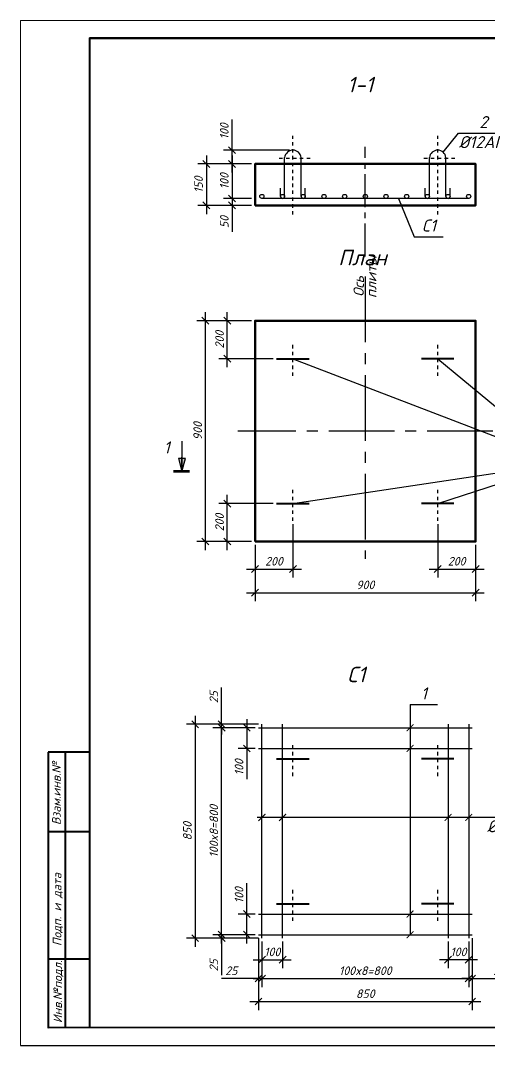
# Model space of a CAD drawing. Extents: x 108150 to 142535, y -18867 to -9422.
# Drawn here: x 137103 to 137239.1, y -16375.4 to -16078.3 of the extents above; entities that cross this region are included whole.
import ezdxf

# ---------------------------------------------------------------- set-up
doc = ezdxf.new("R2010")
doc.units = 0
doc.header["$MEASUREMENT"] = 0
doc.header["$PDMODE"] = 32
doc.header["$PDSIZE"] = 0.6
doc.linetypes.add('CENTER2', pattern=[28.575, 19.05, -3.175, 3.175, -3.175])
doc.linetypes.add('PUNKTIR_3', pattern=[3, 1, -1, 1])
for name, color, linetype, lineweight in [('Выносные', 8, 'Continuous', 15), ('надписи', 2, 'Continuous', 15), ('Основные', 4, 'Continuous', 40), ('Разм.', 8, 'Continuous', 15), ('Текст', 2, 'Continuous', 15)]:
    doc.layers.add(name, color=color, linetype=linetype, lineweight=lineweight)
doc.styles.add('ГОСТ', font='isocpeur.ttf', dxfattribs={"oblique": 15, "height": 2.5})
doc.styles.add('ГОСТ3', font='isocpeur.ttf', dxfattribs={"oblique": 15, "height": 3})
doc.styles.add('ГОСТ3.5', font='isocpeur.ttf', dxfattribs={"oblique": 15, "height": 3.5})
doc.dimstyles.new('25', dxfattribs={"dimtxt": 2.7, "dimasz": 2, "dimexe": 2.5, "dimexo": 1, "dimgap": 1, "dimtad": 1, "dimdec": 0, "dimlfac": 25, "dimtxsty": 'ГОСТ', "dimblk": 'OBLIQUE', "dimcen": 25, "dimdle": 2.5, "dimclrd": 256, "dimclre": 256, "dimclrt": 2, "dimadec": 0, "dimazin": 0, "dimtfac": 1, "dimtdec": 0, "dimtmove": 0, "dimatfit": 3, "dimldrblk": 'DOTSMALL', "dimlwd": -1, "dimlwe": -1, "dimarcsym": 0})

# ---------------------------------------------------------------- blocks, each defined once
blk = doc.blocks.new('_Oblique')
at = {"color": 0, "linetype": 'ByBlock', "lineweight": -2}
blk.add_line((-0.5, -0.5), (0.5, 0.5), dxfattribs=at)
blk = doc.blocks.new('*D3272')
at = {"linetype": 'Continuous', "transparency": 16777216}
for p, q in [((137162.99, -16231.81), (137162.99, -16215.81)), ((137176.3, -16218.31), (137160.49, -16218.31)), ((137170.02, -16229.31), (137160.49, -16229.31))]:
    blk.add_line(p, q, dxfattribs=at)
at = {"layer": 'Defpoints', "color": 0, "linetype": 'Continuous', "lineweight": 0, "transparency": 16777216}
for p in [(137162.99, -16218.31), (137177.3, -16218.31), (137171.02, -16229.31)]:
    blk.add_point(p, dxfattribs=at)
at = {"linetype": 'Continuous', "transparency": 16777216, "xscale": 2, "yscale": 2, "zscale": 2}
for p, rotation in [((137162.99, -16218.31), 90), ((137162.99, -16229.31), 270)]:
    blk.add_blockref('_Oblique', p, dxfattribs=dict(at, rotation=rotation))
at = {"color": 2, "linetype": 'Continuous', "lineweight": -2, "transparency": 16777216, "insert": (137160.74, -16223.81), "char_height": 2.5, "attachment_point": 5, "rotation": 90, "style": 'ГОСТ'}
blk.add_mtext('200', dxfattribs=at)
blk = doc.blocks.new('_DotSmall')
at = {"color": 0, "linetype": 'ByBlock', "lineweight": 15, "const_width": 0.5}
blk.add_lwpolyline([(-0.0625, 0, 1), (0.0625, 0, 1)], format="xyb", close=True, dxfattribs=at)
blk = doc.blocks.new('*D3273')
at = {"linetype": 'Continuous', "transparency": 16777216}
for p, q in [((137182.02, -16224.31), (137182.02, -16239.79)), ((137171.02, -16230.31), (137171.02, -16239.79)), ((137168.52, -16237.29), (137184.52, -16237.29))]:
    blk.add_line(p, q, dxfattribs=at)
at = {"layer": 'Defpoints', "color": 0, "linetype": 'Continuous', "lineweight": 0, "transparency": 16777216}
for p in [(137182.02, -16223.31), (137171.02, -16229.31), (137182.02, -16237.29)]:
    blk.add_point(p, dxfattribs=at)
at = {"linetype": 'Continuous', "transparency": 16777216, "xscale": 2, "yscale": 2, "zscale": 2, "rotation": 180}
blk.add_blockref('_Oblique', (137171.02, -16237.29), dxfattribs=at)
at = {"linetype": 'Continuous', "transparency": 16777216, "xscale": 2, "yscale": 2, "zscale": 2}
blk.add_blockref('_Oblique', (137182.02, -16237.29), dxfattribs=at)
at = {"color": 2, "linetype": 'Continuous', "lineweight": -2, "transparency": 16777216, "insert": (137176.52, -16235.04), "char_height": 2.5, "attachment_point": 5, "style": 'ГОСТ'}
blk.add_mtext('200', dxfattribs=at)
blk = doc.blocks.new('*D3274')
at = {"linetype": 'Continuous', "transparency": 16777216}
for p, q in [((137162.99, -16178.81), (137162.99, -16162.81)), ((137170.02, -16165.31), (137160.49, -16165.31)), ((137176.3, -16176.31), (137160.49, -16176.31))]:
    blk.add_line(p, q, dxfattribs=at)
at = {"layer": 'Defpoints', "color": 0, "linetype": 'Continuous', "lineweight": 0, "transparency": 16777216}
for p in [(137162.99, -16165.31), (137171.02, -16165.31), (137177.3, -16176.31)]:
    blk.add_point(p, dxfattribs=at)
at = {"linetype": 'Continuous', "transparency": 16777216, "xscale": 2, "yscale": 2, "zscale": 2}
for p, rotation in [((137162.99, -16165.31), 90), ((137162.99, -16176.31), 270)]:
    blk.add_blockref('_Oblique', p, dxfattribs=dict(at, rotation=rotation))
at = {"color": 2, "linetype": 'Continuous', "lineweight": -2, "transparency": 16777216, "insert": (137160.74, -16170.81), "char_height": 2.5, "attachment_point": 5, "rotation": 90, "style": 'ГОСТ'}
blk.add_mtext('200', dxfattribs=at)
blk = doc.blocks.new('*D3275')
at = {"linetype": 'Continuous', "transparency": 16777216}
for p, q in [((137224.02, -16224.31), (137224.02, -16239.79)), ((137235.02, -16230.31), (137235.02, -16239.79)), ((137221.52, -16237.29), (137237.52, -16237.29))]:
    blk.add_line(p, q, dxfattribs=at)
at = {"layer": 'Defpoints', "color": 0, "linetype": 'Continuous', "lineweight": 0, "transparency": 16777216}
for p in [(137224.02, -16223.31), (137235.02, -16229.31), (137235.02, -16237.29)]:
    blk.add_point(p, dxfattribs=at)
at = {"linetype": 'Continuous', "transparency": 16777216, "xscale": 2, "yscale": 2, "zscale": 2, "rotation": 180}
blk.add_blockref('_Oblique', (137224.02, -16237.29), dxfattribs=at)
at = {"linetype": 'Continuous', "transparency": 16777216, "xscale": 2, "yscale": 2, "zscale": 2}
blk.add_blockref('_Oblique', (137235.02, -16237.29), dxfattribs=at)
at = {"color": 2, "linetype": 'Continuous', "lineweight": -2, "transparency": 16777216, "insert": (137229.52, -16235.04), "char_height": 2.5, "attachment_point": 5, "style": 'ГОСТ'}
blk.add_mtext('200', dxfattribs=at)
blk = doc.blocks.new('*D3276')
at = {"linetype": 'Continuous', "transparency": 16777216}
for p, q in [((137164.36, -16115.87), (137164.36, -16106.95)), ((137181.02, -16115.87), (137161.86, -16115.87)), ((137164.36, -16122.37), (137164.36, -16115.87)), ((137170.02, -16119.87), (137161.86, -16119.87))]:
    blk.add_line(p, q, dxfattribs=at)
at = {"layer": 'Defpoints', "color": 0, "linetype": 'Continuous', "lineweight": 0, "transparency": 16777216}
for p in [(137164.36, -16115.87), (137182.02, -16115.87), (137171.02, -16119.87)]:
    blk.add_point(p, dxfattribs=at)
at = {"linetype": 'Continuous', "transparency": 16777216, "xscale": 2, "yscale": 2, "zscale": 2}
for p, rotation in [((137164.36, -16115.87), 90), ((137164.36, -16119.87), 270)]:
    blk.add_blockref('_Oblique', p, dxfattribs=dict(at, rotation=rotation))
at = {"color": 2, "linetype": 'Continuous', "lineweight": -2, "transparency": 16777216, "insert": (137162.11, -16110.41), "char_height": 2.5, "attachment_point": 5, "rotation": 90, "style": 'ГОСТ'}
blk.add_mtext('100', dxfattribs=at)
blk = doc.blocks.new('*D3277')
at = {"linetype": 'Continuous', "transparency": 16777216}
for p, q in [((137164.36, -16117.37), (137164.36, -16132.37)), ((137170.02, -16119.87), (137161.86, -16119.87)), ((137170.02, -16129.87), (137161.86, -16129.87))]:
    blk.add_line(p, q, dxfattribs=at)
at = {"layer": 'Defpoints', "color": 0, "linetype": 'Continuous', "lineweight": 0, "transparency": 16777216}
for p in [(137171.02, -16119.87), (137164.36, -16129.87), (137171.02, -16129.87)]:
    blk.add_point(p, dxfattribs=at)
at = {"linetype": 'Continuous', "transparency": 16777216, "xscale": 2, "yscale": 2, "zscale": 2}
for p, rotation in [((137164.36, -16119.87), 90), ((137164.36, -16129.87), 270)]:
    blk.add_blockref('_Oblique', p, dxfattribs=dict(at, rotation=rotation))
at = {"color": 2, "linetype": 'Continuous', "lineweight": -2, "transparency": 16777216, "insert": (137162.11, -16124.87), "char_height": 2.5, "attachment_point": 5, "rotation": 90, "style": 'ГОСТ'}
blk.add_mtext('100', dxfattribs=at)
blk = doc.blocks.new('*D3278')
at = {"linetype": 'Continuous', "transparency": 16777216}
for p, q in [((137164.36, -16127.37), (137164.36, -16131.87)), ((137170.02, -16129.87), (137161.86, -16129.87)), ((137170.02, -16131.87), (137161.86, -16131.87)), ((137164.36, -16131.87), (137164.36, -16139.54))]:
    blk.add_line(p, q, dxfattribs=at)
at = {"layer": 'Defpoints', "color": 0, "linetype": 'Continuous', "lineweight": 0, "transparency": 16777216}
for p in [(137171.02, -16129.87), (137164.36, -16131.87), (137171.02, -16131.87)]:
    blk.add_point(p, dxfattribs=at)
at = {"linetype": 'Continuous', "transparency": 16777216, "xscale": 2, "yscale": 2, "zscale": 2}
for p, rotation in [((137164.36, -16129.87), 90), ((137164.36, -16131.87), 270)]:
    blk.add_blockref('_Oblique', p, dxfattribs=dict(at, rotation=rotation))
at = {"color": 2, "linetype": 'Continuous', "lineweight": -2, "transparency": 16777216, "insert": (137162.11, -16136.7), "char_height": 2.5, "attachment_point": 5, "rotation": 90, "style": 'ГОСТ'}
blk.add_mtext('50', dxfattribs=at)
blk = doc.blocks.new('*D3279')
at = {"linetype": 'Continuous', "transparency": 16777216}
for p, q in [((137156.9, -16117.37), (137156.9, -16134.37)), ((137163.36, -16119.87), (137154.4, -16119.87)), ((137163.36, -16131.87), (137154.4, -16131.87))]:
    blk.add_line(p, q, dxfattribs=at)
at = {"layer": 'Defpoints', "color": 0, "linetype": 'Continuous', "lineweight": 0, "transparency": 16777216}
for p in [(137164.36, -16119.87), (137156.9, -16131.87), (137164.36, -16131.87)]:
    blk.add_point(p, dxfattribs=at)
at = {"linetype": 'Continuous', "transparency": 16777216, "xscale": 2, "yscale": 2, "zscale": 2}
for p, rotation in [((137156.9, -16119.87), 90), ((137156.9, -16131.87), 270)]:
    blk.add_blockref('_Oblique', p, dxfattribs=dict(at, rotation=rotation))
at = {"color": 2, "linetype": 'Continuous', "lineweight": -2, "transparency": 16777216, "insert": (137154.65, -16125.87), "char_height": 2.5, "attachment_point": 5, "rotation": 90, "style": 'ГОСТ'}
blk.add_mtext('150', dxfattribs=at)
blk = doc.blocks.new('*D3280')
at = {"linetype": 'Continuous', "transparency": 16777216}
for p, q in [((137173.02, -16345.3), (137173.02, -16353.03)), ((137179.02, -16345.3), (137179.02, -16353.03)), ((137170.52, -16350.53), (137181.52, -16350.53))]:
    blk.add_line(p, q, dxfattribs=at)
at = {"layer": 'Defpoints', "color": 0, "linetype": 'Continuous', "lineweight": 0, "transparency": 16777216}
for p in [(137173.02, -16344.3), (137179.02, -16344.3), (137179.02, -16350.53)]:
    blk.add_point(p, dxfattribs=at)
at = {"linetype": 'Continuous', "transparency": 16777216, "xscale": 2, "yscale": 2, "zscale": 2, "rotation": 180}
blk.add_blockref('_Oblique', (137173.02, -16350.53), dxfattribs=at)
at = {"linetype": 'Continuous', "transparency": 16777216, "xscale": 2, "yscale": 2, "zscale": 2}
blk.add_blockref('_Oblique', (137179.02, -16350.53), dxfattribs=at)
at = {"color": 2, "linetype": 'Continuous', "lineweight": -2, "transparency": 16777216, "insert": (137176.02, -16348.28), "char_height": 2.5, "attachment_point": 5, "style": 'ГОСТ'}
blk.add_mtext('100', dxfattribs=at)
blk = doc.blocks.new('*D3281')
at = {"linetype": 'Continuous', "transparency": 16777216}
for p, q in [((137172.02, -16344.3), (137172.02, -16358.48)), ((137173.02, -16351.53), (137173.02, -16358.48)), ((137172.02, -16355.98), (137161.32, -16355.98)), ((137173.02, -16355.98), (137172.02, -16355.98)), ((137173.02, -16355.98), (137175.02, -16355.98))]:
    blk.add_line(p, q, dxfattribs=at)
at = {"layer": 'Defpoints', "color": 0, "linetype": 'Continuous', "lineweight": 0, "transparency": 16777216}
for p in [(137172.02, -16343.3), (137173.02, -16350.53), (137173.02, -16355.98)]:
    blk.add_point(p, dxfattribs=at)
at = {"linetype": 'Continuous', "transparency": 16777216, "xscale": 2, "yscale": 2, "zscale": 2}
blk.add_blockref('_Oblique', (137172.02, -16355.98), dxfattribs=at)
at = {"linetype": 'Continuous', "transparency": 16777216, "xscale": 2, "yscale": 2, "zscale": 2, "rotation": 180}
blk.add_blockref('_Oblique', (137173.02, -16355.98), dxfattribs=at)
at = {"color": 2, "linetype": 'Continuous', "lineweight": -2, "transparency": 16777216, "insert": (137164.15, -16353.73), "char_height": 2.5, "attachment_point": 5, "style": 'ГОСТ'}
blk.add_mtext('25', dxfattribs=at)
blk = doc.blocks.new('*D3282')
at = {"linetype": 'Continuous', "transparency": 16777216}
for p, q in [((137173.02, -16345.3), (137173.02, -16358.48)), ((137233.02, -16345.3), (137233.02, -16358.48)), ((137170.52, -16355.98), (137235.52, -16355.98))]:
    blk.add_line(p, q, dxfattribs=at)
at = {"layer": 'Defpoints', "color": 0, "linetype": 'Continuous', "lineweight": 0, "transparency": 16777216}
for p in [(137173.02, -16344.3), (137233.02, -16344.3), (137233.02, -16355.98)]:
    blk.add_point(p, dxfattribs=at)
at = {"linetype": 'Continuous', "transparency": 16777216, "xscale": 2, "yscale": 2, "zscale": 2, "rotation": 180}
blk.add_blockref('_Oblique', (137173.02, -16355.98), dxfattribs=at)
at = {"linetype": 'Continuous', "transparency": 16777216, "xscale": 2, "yscale": 2, "zscale": 2}
blk.add_blockref('_Oblique', (137233.02, -16355.98), dxfattribs=at)
at = {"color": 2, "linetype": 'Continuous', "lineweight": -2, "transparency": 16777216, "insert": (137203.02, -16353.73), "char_height": 2.5, "attachment_point": 5, "style": 'ГОСТ'}
blk.add_mtext('100x8=800', dxfattribs=at)
blk = doc.blocks.new('*D3260')
at = {"linetype": 'Continuous', "transparency": 16777216}
for p, q in [((137234.02, -16344.3), (137234.02, -16358.48)), ((137233.02, -16351.53), (137233.02, -16358.48)), ((137233.02, -16355.98), (137231.02, -16355.98)), ((137233.02, -16355.98), (137234.02, -16355.98)), ((137234.02, -16355.98), (137244.72, -16355.98))]:
    blk.add_line(p, q, dxfattribs=at)
at = {"layer": 'Defpoints', "color": 0, "linetype": 'Continuous', "lineweight": 0, "transparency": 16777216}
for p in [(137234.02, -16343.3), (137233.02, -16350.53), (137233.02, -16355.98)]:
    blk.add_point(p, dxfattribs=at)
at = {"linetype": 'Continuous', "transparency": 16777216, "xscale": 2, "yscale": 2, "zscale": 2}
blk.add_blockref('_Oblique', (137233.02, -16355.98), dxfattribs=at)
at = {"linetype": 'Continuous', "transparency": 16777216, "xscale": 2, "yscale": 2, "zscale": 2, "rotation": 180}
blk.add_blockref('_Oblique', (137234.02, -16355.98), dxfattribs=at)
at = {"color": 2, "linetype": 'Continuous', "lineweight": -2, "transparency": 16777216, "insert": (137241.88, -16353.73), "char_height": 2.5, "attachment_point": 5, "style": 'ГОСТ'}
blk.add_mtext('25', dxfattribs=at)
blk = doc.blocks.new('*D3261')
at = {"linetype": 'Continuous', "transparency": 16777216}
for p, q in [((137172.02, -16356.98), (137172.02, -16365.16)), ((137234.02, -16356.98), (137234.02, -16365.16)), ((137169.52, -16362.66), (137236.52, -16362.66))]:
    blk.add_line(p, q, dxfattribs=at)
at = {"layer": 'Defpoints', "color": 0, "linetype": 'Continuous', "lineweight": 0, "transparency": 16777216}
for p in [(137172.02, -16355.98), (137234.02, -16355.98), (137234.02, -16362.66)]:
    blk.add_point(p, dxfattribs=at)
at = {"linetype": 'Continuous', "transparency": 16777216, "xscale": 2, "yscale": 2, "zscale": 2, "rotation": 180}
blk.add_blockref('_Oblique', (137172.02, -16362.66), dxfattribs=at)
at = {"linetype": 'Continuous', "transparency": 16777216, "xscale": 2, "yscale": 2, "zscale": 2}
blk.add_blockref('_Oblique', (137234.02, -16362.66), dxfattribs=at)
at = {"color": 2, "linetype": 'Continuous', "lineweight": -2, "transparency": 16777216, "insert": (137203.02, -16360.41), "char_height": 2.5, "attachment_point": 5, "style": 'ГОСТ'}
blk.add_mtext('850', dxfattribs=at)
blk = doc.blocks.new('*D3262')
at = {"linetype": 'Continuous', "transparency": 16777216}
for p, q in [((137168.64, -16337.3), (137168.64, -16328.38)), ((137171.02, -16337.3), (137166.14, -16337.3)), ((137168.64, -16345.8), (137168.64, -16337.3)), ((137171.02, -16343.3), (137166.14, -16343.3))]:
    blk.add_line(p, q, dxfattribs=at)
at = {"layer": 'Defpoints', "color": 0, "linetype": 'Continuous', "lineweight": 0, "transparency": 16777216}
for p in [(137168.64, -16337.3), (137172.02, -16337.3), (137172.02, -16343.3)]:
    blk.add_point(p, dxfattribs=at)
at = {"linetype": 'Continuous', "transparency": 16777216, "xscale": 2, "yscale": 2, "zscale": 2}
for p, rotation in [((137168.64, -16337.3), 90), ((137168.64, -16343.3), 270)]:
    blk.add_blockref('_Oblique', p, dxfattribs=dict(at, rotation=rotation))
at = {"color": 2, "linetype": 'Continuous', "lineweight": -2, "transparency": 16777216, "insert": (137166.39, -16331.84), "char_height": 2.5, "attachment_point": 5, "rotation": 90, "style": 'ГОСТ'}
blk.add_mtext('100', dxfattribs=at)
blk = doc.blocks.new('*D3263')
at = {"linetype": 'Continuous', "transparency": 16777216}
for p, q in [((137161.32, -16343.3), (137161.32, -16341.3)), ((137171.02, -16343.3), (137158.82, -16343.3)), ((137172.02, -16344.3), (137158.82, -16344.3)), ((137161.32, -16343.3), (137161.32, -16344.3)), ((137161.32, -16344.3), (137161.32, -16355))]:
    blk.add_line(p, q, dxfattribs=at)
at = {"layer": 'Defpoints', "color": 0, "linetype": 'Continuous', "lineweight": 0, "transparency": 16777216}
for p in [(137161.32, -16343.3), (137172.02, -16343.3), (137173.02, -16344.3)]:
    blk.add_point(p, dxfattribs=at)
at = {"linetype": 'Continuous', "transparency": 16777216, "xscale": 2, "yscale": 2, "zscale": 2}
for p, rotation in [((137161.32, -16343.3), 270), ((137161.32, -16344.3), 90)]:
    blk.add_blockref('_Oblique', p, dxfattribs=dict(at, rotation=rotation))
at = {"color": 2, "linetype": 'Continuous', "lineweight": -2, "transparency": 16777216, "insert": (137159.07, -16352.17), "char_height": 2.5, "attachment_point": 5, "rotation": 90, "style": 'ГОСТ'}
blk.add_mtext('25', dxfattribs=at)
blk = doc.blocks.new('*D3264')
at = {"linetype": 'Continuous', "transparency": 16777216}
for p, q in [((137161.32, -16282.3), (137161.32, -16271.6)), ((137172.02, -16282.3), (137158.82, -16282.3)), ((137161.32, -16283.3), (137161.32, -16282.3)), ((137171.02, -16283.3), (137158.82, -16283.3)), ((137161.32, -16283.3), (137161.32, -16285.3))]:
    blk.add_line(p, q, dxfattribs=at)
at = {"layer": 'Defpoints', "color": 0, "linetype": 'Continuous', "lineweight": 0, "transparency": 16777216}
for p in [(137173.02, -16282.3), (137161.32, -16283.3), (137172.02, -16283.3)]:
    blk.add_point(p, dxfattribs=at)
at = {"linetype": 'Continuous', "transparency": 16777216, "xscale": 2, "yscale": 2, "zscale": 2}
for p, rotation in [((137161.32, -16282.3), 270), ((137161.32, -16283.3), 90)]:
    blk.add_blockref('_Oblique', p, dxfattribs=dict(at, rotation=rotation))
at = {"color": 2, "linetype": 'Continuous', "lineweight": -2, "transparency": 16777216, "insert": (137159.07, -16274.44), "char_height": 2.5, "attachment_point": 5, "rotation": 90, "style": 'ГОСТ'}
blk.add_mtext('25', dxfattribs=at)
blk = doc.blocks.new('*D3265')
at = {"linetype": 'Continuous', "transparency": 16777216}
for p, q in [((137161.32, -16345.8), (137161.32, -16280.8)), ((137171.02, -16283.3), (137158.82, -16283.3)), ((137171.02, -16343.3), (137158.82, -16343.3))]:
    blk.add_line(p, q, dxfattribs=at)
at = {"layer": 'Defpoints', "color": 0, "linetype": 'Continuous', "lineweight": 0, "transparency": 16777216}
for p in [(137161.32, -16283.3), (137172.02, -16283.3), (137172.02, -16343.3)]:
    blk.add_point(p, dxfattribs=at)
at = {"linetype": 'Continuous', "transparency": 16777216, "xscale": 2, "yscale": 2, "zscale": 2}
for p, rotation in [((137161.32, -16283.3), 90), ((137161.32, -16343.3), 270)]:
    blk.add_blockref('_Oblique', p, dxfattribs=dict(at, rotation=rotation))
at = {"color": 2, "linetype": 'Continuous', "lineweight": -2, "transparency": 16777216, "insert": (137159.07, -16313.3), "char_height": 2.5, "attachment_point": 5, "rotation": 90, "style": 'ГОСТ'}
blk.add_mtext('100x8=800', dxfattribs=at)
blk = doc.blocks.new('*D3266')
at = {"linetype": 'Continuous', "transparency": 16777216}
for p, q in [((137153.65, -16279.8), (137153.65, -16346.8)), ((137160.32, -16282.3), (137151.15, -16282.3)), ((137160.32, -16344.3), (137151.15, -16344.3))]:
    blk.add_line(p, q, dxfattribs=at)
at = {"layer": 'Defpoints', "color": 0, "linetype": 'Continuous', "lineweight": 0, "transparency": 16777216}
for p in [(137161.32, -16282.3), (137153.65, -16344.3), (137161.32, -16344.3)]:
    blk.add_point(p, dxfattribs=at)
at = {"linetype": 'Continuous', "transparency": 16777216, "xscale": 2, "yscale": 2, "zscale": 2}
for p, rotation in [((137153.65, -16282.3), 90), ((137153.65, -16344.3), 270)]:
    blk.add_blockref('_Oblique', p, dxfattribs=dict(at, rotation=rotation))
at = {"color": 2, "linetype": 'Continuous', "lineweight": -2, "transparency": 16777216, "insert": (137151.4, -16313.3), "char_height": 2.5, "attachment_point": 5, "rotation": 90, "style": 'ГОСТ'}
blk.add_mtext('850', dxfattribs=at)
blk = doc.blocks.new('_ArchTick')
at = {"color": 0, "linetype": 'ByBlock', "const_width": 0.15}
blk.add_lwpolyline([(-0.5, -0.5), (0.5, 0.5)], dxfattribs=at)
blk = doc.blocks.new('*D3268')
at = {"linetype": 'Continuous', "transparency": 16777216}
for p, q in [((137168.64, -16280.8), (137168.64, -16289.3)), ((137171.02, -16283.3), (137166.14, -16283.3)), ((137171.02, -16289.3), (137166.14, -16289.3)), ((137168.64, -16289.3), (137168.64, -16298.22))]:
    blk.add_line(p, q, dxfattribs=at)
at = {"layer": 'Defpoints', "color": 0, "linetype": 'Continuous', "lineweight": 0, "transparency": 16777216}
for p in [(137172.02, -16283.3), (137168.64, -16289.3), (137172.02, -16289.3)]:
    blk.add_point(p, dxfattribs=at)
at = {"linetype": 'Continuous', "transparency": 16777216, "xscale": 2, "yscale": 2, "zscale": 2}
for p, rotation in [((137168.64, -16283.3), 90), ((137168.64, -16289.3), 270)]:
    blk.add_blockref('_Oblique', p, dxfattribs=dict(at, rotation=rotation))
at = {"color": 2, "linetype": 'Continuous', "lineweight": -2, "transparency": 16777216, "insert": (137166.39, -16294.76), "char_height": 2.5, "attachment_point": 5, "rotation": 90, "style": 'ГОСТ'}
blk.add_mtext('100', dxfattribs=at)
blk = doc.blocks.new('*D3269')
at = {"linetype": 'Continuous', "transparency": 16777216}
for p, q in [((137227.02, -16345.3), (137227.02, -16353.03)), ((137233.02, -16345.3), (137233.02, -16353.03)), ((137235.52, -16350.53), (137224.52, -16350.53))]:
    blk.add_line(p, q, dxfattribs=at)
at = {"layer": 'Defpoints', "color": 0, "linetype": 'Continuous', "lineweight": 0, "transparency": 16777216}
for p in [(137227.02, -16344.3), (137233.02, -16344.3), (137227.02, -16350.53)]:
    blk.add_point(p, dxfattribs=at)
at = {"linetype": 'Continuous', "transparency": 16777216, "xscale": 2, "yscale": 2, "zscale": 2, "rotation": 180}
blk.add_blockref('_Oblique', (137227.02, -16350.53), dxfattribs=at)
at = {"linetype": 'Continuous', "transparency": 16777216, "xscale": 2, "yscale": 2, "zscale": 2}
blk.add_blockref('_Oblique', (137233.02, -16350.53), dxfattribs=at)
at = {"color": 2, "linetype": 'Continuous', "lineweight": -2, "transparency": 16777216, "insert": (137230.02, -16348.28), "char_height": 2.5, "attachment_point": 5, "style": 'ГОСТ'}
blk.add_mtext('100', dxfattribs=at)
blk = doc.blocks.new('*D3270')
at = {"linetype": 'Continuous', "transparency": 16777216}
for p, q in [((137171.02, -16238.29), (137171.02, -16246.64)), ((137235.02, -16238.29), (137235.02, -16246.64)), ((137168.52, -16244.14), (137237.52, -16244.14))]:
    blk.add_line(p, q, dxfattribs=at)
at = {"layer": 'Defpoints', "color": 0, "linetype": 'Continuous', "lineweight": 0, "transparency": 16777216}
for p in [(137171.02, -16237.29), (137235.02, -16237.29), (137235.02, -16244.14)]:
    blk.add_point(p, dxfattribs=at)
at = {"linetype": 'Continuous', "transparency": 16777216, "xscale": 2, "yscale": 2, "zscale": 2, "rotation": 180}
blk.add_blockref('_Oblique', (137171.02, -16244.14), dxfattribs=at)
at = {"linetype": 'Continuous', "transparency": 16777216, "xscale": 2, "yscale": 2, "zscale": 2}
blk.add_blockref('_Oblique', (137235.02, -16244.14), dxfattribs=at)
at = {"color": 2, "linetype": 'Continuous', "lineweight": -2, "transparency": 16777216, "insert": (137203.02, -16241.89), "char_height": 2.5, "attachment_point": 5, "style": 'ГОСТ'}
blk.add_mtext('900', dxfattribs=at)
blk = doc.blocks.new('*D3271')
at = {"linetype": 'Continuous', "transparency": 16777216}
for p, q in [((137156.64, -16231.81), (137156.64, -16162.81)), ((137161.99, -16165.31), (137154.14, -16165.31)), ((137161.99, -16229.31), (137154.14, -16229.31))]:
    blk.add_line(p, q, dxfattribs=at)
at = {"layer": 'Defpoints', "color": 0, "linetype": 'Continuous', "lineweight": 0, "transparency": 16777216}
for p in [(137156.64, -16165.31), (137162.99, -16165.31), (137162.99, -16229.31)]:
    blk.add_point(p, dxfattribs=at)
at = {"linetype": 'Continuous', "transparency": 16777216, "xscale": 2, "yscale": 2, "zscale": 2}
for p, rotation in [((137156.64, -16165.31), 90), ((137156.64, -16229.31), 270)]:
    blk.add_blockref('_Oblique', p, dxfattribs=dict(at, rotation=rotation))
at = {"color": 2, "linetype": 'Continuous', "lineweight": -2, "transparency": 16777216, "insert": (137154.39, -16197.31), "char_height": 2.5, "attachment_point": 5, "rotation": 90, "style": 'ГОСТ'}
blk.add_mtext('900', dxfattribs=at)

msp = doc.modelspace()

# ---------------------------------------------------------------- hatches: boundary and pattern name
at = {"layer": 'Разм.', "lineweight": 25, "ltscale": 0.5}
h = msp.add_hatch(color=252, dxfattribs=at)
h.paths.add_polyline_path([(137149.7689, -16209.0531), (137150.8768, -16205.2746), (137149.7728, -16205.2735)])
h.paths.add_polyline_path([(137149.7689, -16209.0531), (137149.7728, -16205.2735), (137148.8228, -16205.2725)])

# ---------------------------------------------------------------- linework, layer by layer
at = {"color": 4, "linetype": 'PUNKTIR_3', "lineweight": 25}
for p, q in [((137182.019, -16134.5449), (137182.019, -16111.7105)), ((137224.019, -16134.5449), (137224.019, -16111.7105)), ((137187.019, -16118.2837), (137177.019, -16118.2837)), ((137229.019, -16118.2837), (137219.019, -16118.2837)), ((137182.019, -16181.3122), (137182.019, -16171.3122)), ((137224.019, -16181.3122), (137224.019, -16171.3122)), ((137182.019, -16223.3122), (137182.019, -16213.3122)), ((137224.019, -16223.3122), (137224.019, -16213.3122)), ((137182.019, -16297.3017), (137182.019, -16287.3017)), ((137224.019, -16297.3017), (137224.019, -16287.3017)), ((137182.019, -16339.3017), (137182.019, -16329.3017)), ((137224.019, -16339.3017), (137224.019, -16329.3017))]:
    msp.add_line(p, q, dxfattribs=at)
at = {"color": 3, "linetype": 'Continuous'}
for p, q in [((137225.6338, -16116.4873), (137230.0656, -16110.9667)), ((137230.0656, -16110.9667), (137243.2997, -16110.9667)), ((137212.6574, -16129.8683), (137217.1493, -16140.9696)), ((137217.1493, -16140.9696), (137225.5632, -16140.9696)), ((137182.019, -16176.3122), (137260.4775, -16206.4585)), ((137224.019, -16176.3122), (137260.4775, -16206.4585)), ((137182.019, -16218.3122), (137260.4775, -16206.4585)), ((137224.019, -16218.3122), (137260.4775, -16206.4585)), ((137215.9908, -16276.6013), (137215.9908, -16343.3017)), ((137215.9908, -16276.6013), (137223.9908, -16276.6013)), ((137173.019, -16344.3017), (137173.019, -16282.3017)), ((137179.019, -16344.3017), (137179.019, -16282.3017)), ((137227.019, -16282.3017), (137227.019, -16344.3017)), ((137233.019, -16282.3017), (137233.019, -16344.3017)), ((137172.019, -16283.3017), (137234.019, -16283.3017)), ((137172.019, -16289.3017), (137234.019, -16289.3017)), ((137252.7877, -16309.3017), (137171.6387, -16309.3017)), ((137172.019, -16337.3017), (137234.019, -16337.3017)), ((137172.019, -16343.3017), (137234.019, -16343.3017))]:
    msp.add_line(p, q, dxfattribs=at)
at = {"color": 4, "linetype": 'CENTER2', "lineweight": 25, "ltscale": 0.5}
msp.add_line((137203.019, -16146.6673), (137203.019, -16114.8683), dxfattribs=at)
at = {"color": 3, "linetype": 'Continuous', "lineweight": 30}
for p, q in [((137179.619, -16129.2683), (137179.619, -16118.0107)), ((137184.4191, -16129.2683), (137184.4191, -16118.0107)), ((137221.619, -16129.2683), (137221.619, -16118.0107)), ((137226.4191, -16129.2683), (137226.4191, -16118.0107)), ((137178.419, -16129.2683), (137178.419, -16126.8683)), ((137185.6191, -16129.2683), (137185.6191, -16126.8683)), ((137220.419, -16129.2683), (137220.419, -16126.8683)), ((137227.6191, -16129.2683), (137227.6191, -16126.8683))]:
    msp.add_line(p, q, dxfattribs=at)
at = {"color": 3, "linetype": 'Continuous', "lineweight": -2}
msp.add_line((137233.019, -16129.8683), (137173.019, -16129.8683), dxfattribs=at)
at = {"color": 4, "linetype": 'CENTER2', "lineweight": 25}
for p, q in [((137203.019, -16152.507), (137203.019, -16234.3122)), ((137240.019, -16197.3122), (137166.019, -16197.3122))]:
    msp.add_line(p, q, dxfattribs=at)
at = {"color": 3, "linetype": 'Continuous', "lineweight": 40}
for p, q in [((137177.299, -16176.3122), (137186.739, -16176.3122)), ((137228.739, -16176.3122), (137219.299, -16176.3122)), ((137177.299, -16218.3122), (137186.739, -16218.3122)), ((137228.739, -16218.3122), (137219.299, -16218.3122)), ((137177.299, -16292.3017), (137186.739, -16292.3017)), ((137228.739, -16292.3017), (137219.299, -16292.3017)), ((137177.299, -16334.3017), (137186.739, -16334.3017)), ((137228.739, -16334.3017), (137219.299, -16334.3017))]:
    msp.add_line(p, q, dxfattribs=at)
at = {"color": 4, "lineweight": 50}
for points in [[(137171.019, -16131.8683), (137235.019, -16131.8683), (137235.019, -16119.8683), (137171.019, -16119.8683)], [(137171.019, -16229.3122), (137235.019, -16229.3122), (137235.019, -16165.3122), (137171.019, -16165.3122)]]:
    msp.add_lwpolyline(points, close=True, dxfattribs=at)
at = {"color": 3, "linetype": 'Continuous', "lineweight": -2}
for centre in [(137173.019, -16129.2683), (137179.019, -16129.2683), (137185.0191, -16129.2683), (137191.0191, -16129.2683), (137197.0191, -16129.2683), (137203.0191, -16129.2683), (137209.0191, -16129.2683), (137215.0192, -16129.2683), (137221.0192, -16129.2683), (137227.0192, -16129.2683), (137233.0192, -16129.2683)]:
    msp.add_circle(centre, 0.6, dxfattribs=at)
at = {"color": 3, "linetype": 'Continuous', "lineweight": 30}
for centre, radius, start, end in [((137182.019, -16118.2837), 2.4155, 6.490075, 173.509925), ((137224.019, -16118.2837), 2.4155, 6.490075, 173.509925), ((137179.019, -16129.2683), 0.6, 180, 0), ((137185.0191, -16129.2683), 0.6, 180, 0), ((137221.019, -16129.2683), 0.6, 180, 0), ((137227.0191, -16129.2683), 0.6, 180, 0)]:
    msp.add_arc(centre, radius, start, end, dxfattribs=at)
at = {"layer": 'Выносные'}
for p, q in [((137523.1883, -16078.4119), (137102.9829, -16078.2762)), ((137102.9829, -16078.2762), (137102.9829, -16375.4102))]:
    msp.add_line(p, q, dxfattribs=at)
at = {"layer": 'Основные'}
for p, q in [((137122.9829, -16083.2762), (137122.9828, -16370.2995)), ((137110.9829, -16290.4102), (137110.9829, -16370.4102)), ((137122.9829, -16290.4102), (137110.9829, -16290.4102)), ((137115.9829, -16290.4102), (137115.9828, -16370.3057)), ((137122.9829, -16313.4261), (137110.9829, -16313.4261)), ((137122.9829, -16350.4102), (137110.9829, -16350.4102)), ((137516.0256, -16369.9479), (137110.9829, -16370.3102))]:
    msp.add_line(p, q, dxfattribs=at)
at = {"layer": 'Основные', "lineweight": 50}
msp.add_line((137516.0256, -16083.4119), (137122.9829, -16083.412), dxfattribs=at)
at = {"layer": 'Разм.', "color": 252, "lineweight": 25, "ltscale": 0.5}
for p, q in [((137149.778, -16200.1782), (137149.769, -16208.9983)), ((137150.8768, -16205.2746), (137148.8228, -16205.2725)), ((137148.8228, -16205.2725), (137149.7689, -16209.0531)), ((137149.7689, -16209.0531), (137149.7732, -16204.8432)), ((137149.7689, -16209.0531), (137150.8768, -16205.2746)), ((137102.9829, -16375.4102), (137523.1198, -16375.3081))]:
    msp.add_line(p, q, dxfattribs=at)
at = {"layer": 'Разм.', "color": 252, "lineweight": 60, "ltscale": 0.5}
msp.add_line((137152.0139, -16209.0529), (137147.3327, -16209.0481), dxfattribs=at)

# ---------------------------------------------------------------- block references
at = {"linetype": 'Continuous', "xscale": 2, "yscale": 2, "zscale": 2}
for p in [(137215.9908, -16283.3017), (137215.9908, -16289.3017), (137173.019, -16309.3017), (137179.019, -16309.3017), (137227.019, -16309.3017), (137233.019, -16309.3017), (137215.9908, -16337.3017), (137215.9908, -16343.3017)]:
    msp.add_blockref('_ArchTick', p, dxfattribs=at)

# ---------------------------------------------------------------- texts
at = {"layer": 'надписи', "color": 2, "ltscale": 0.8, "style": 'ГОСТ', "oblique": 15}
for s, p in [('1-1', (137197.788, -16099.0968, -2188.099)), ('План', (137195.1763, -16149.2365, -2188.099)), ('С1', (137197.788, -16270.1064, -2188.099))]:
    msp.add_text(s, height=4.5, dxfattribs=at).set_placement(p)
at = {"layer": 'надписи', "color": 2, "lineweight": 50, "ltscale": 3, "style": 'ГОСТ3', "oblique": 15}
for s, p in [('                                                        плиты', (137205.4828, -16265.6847)), ('                                                        Ось', (137201.8454, -16265.2851))]:
    msp.add_text(s, height=3, rotation=89.604428, dxfattribs=at).set_placement(p)
at = {"layer": 'Текст', "char_height": 3.5, "attachment_point": 2}
for s, insert, style in [('2', (137237.3198, -16105.9668), 'ГОСТ3.5'), ('%%C12АI', (137235.8788, -16111.7761), 'ГОСТ3.5'), ('С1', (137221.5085, -16135.9698), 'ГОСТ3.5'), ('1 ', (137145.4147, -16200.2824), 'ГОСТ'), ('1', (137220.0384, -16271.6015), 'ГОСТ3.5'), ('%%C10АI', (137244.0627, -16310.1111), 'ГОСТ3.5')]:
    msp.add_mtext(s, dxfattribs=dict(at, insert=insert, style=style))
at = {"layer": 'Текст', "char_height": 2.5, "width": 865.941396, "attachment_point": 1, "rotation": 90, "style": 'ГОСТ'}
for s, insert in [('{\\fISOCPEUR|b0|i0|c204|p34;Взам.инв.№}', (137112.1526, -16311.5037)), ('{\\fISOCPEUR|b0|i0|c204|p34;Подп. и дата}', (137112.3502, -16346.5802)), ('{\\fISOCPEUR|b0|i0|c204|p34;Инв.№подл.}', (137112.5343, -16368.889))]:
    msp.add_mtext(s, dxfattribs=dict(at, insert=insert))

# ---------------------------------------------------------------- dimensions: what is measured, and where the dimension line sits
at = {"color": 3, "linetype": 'Continuous', "lineweight": -2}
for base, p1, p2, picture, middle in [((137164.3569, -16115.8683), (137171.019, -16119.8683), (137182.019, -16115.8683), '*D3276', (137162.1069, -16110.4083)), ((137164.3569, -16131.8683), (137171.019, -16129.8683), (137171.019, -16131.8683), '*D3278', (137162.1069, -16136.7032))]:
    dim = msp.add_linear_dim(base=base, p1=p1, p2=p2, angle=90, dimstyle='25', dxfattribs=at)
    dim.commit()
    dim.dimension.update_dxf_attribs({"geometry": picture, "text_midpoint": middle})
for base, p1, p2, angle, text, picture, middle in [((137156.8959, -16131.8683), (137164.3569, -16119.8683), (137164.3569, -16131.8683), 90, '150', '*D3279', (137154.6459, -16125.8683)), ((137164.3569, -16129.8683), (137171.019, -16119.8683), (137171.019, -16129.8683), 90, '100', '*D3277', (137162.1069, -16124.8683)), ((137156.6416, -16165.3122), (137162.9903, -16229.3122), (137162.9903, -16165.3122), 90, '900', '*D3271', (137154.3916, -16197.3122)), ((137162.9903, -16165.3122), (137177.299, -16176.3122), (137171.019, -16165.3122), 90, '200', '*D3274', (137160.7403, -16170.8122)), ((137162.9903, -16218.3122), (137171.019, -16229.3122), (137177.299, -16218.3122), 90, '200', '*D3272', (137160.7403, -16223.8122)), ((137153.6489, -16344.3017), (137161.3171, -16282.3017), (137161.3171, -16344.3017), 90, '850', '*D3266', (137151.3989, -16313.3017)), ((137161.3171, -16283.3017), (137172.019, -16343.3017), (137172.019, -16283.3017), 90, '100x8=800', '*D3265', (137159.0671, -16313.3017)), ((137168.6449, -16289.3017), (137172.019, -16283.3017), (137172.019, -16289.3017), 270, '100', '*D3268', (137166.3949, -16294.7616)), ((137168.6449, -16337.3017), (137172.019, -16343.3017), (137172.019, -16337.3017), 90, '100', '*D3262', (137166.3949, -16331.8418))]:
    dim = msp.add_linear_dim(base=base, p1=p1, p2=p2, angle=angle, text=text, dimstyle='25', dxfattribs=at)
    dim.commit()
    dim.dimension.update_dxf_attribs({"geometry": picture, "text_midpoint": middle})
for base, p1, p2, text, picture, middle in [((137182.019, -16237.2866), (137171.019, -16229.3122), (137182.019, -16223.3122), '200', '*D3273', (137176.519, -16235.0366)), ((137235.019, -16237.2866), (137224.019, -16223.3122), (137235.019, -16229.3122), '200', '*D3275', (137229.519, -16235.0366)), ((137235.019, -16244.1396), (137171.019, -16237.2866), (137235.019, -16237.2866), '900', '*D3270', (137203.019, -16241.8896)), ((137233.019, -16355.9788), (137173.019, -16344.3017), (137233.019, -16344.3017), '100x8=800', '*D3282', (137203.019, -16353.7288)), ((137234.019, -16362.6642), (137172.019, -16355.9788), (137234.019, -16355.9788), '850', '*D3261', (137203.019, -16360.4142))]:
    dim = msp.add_linear_dim(base=base, p1=p1, p2=p2, text=text, dimstyle='25', dxfattribs=at)
    dim.commit()
    dim.dimension.update_dxf_attribs({"geometry": picture, "text_midpoint": middle})
for base, p1, p2, angle, picture, middle in [((137161.3171, -16283.3017), (137173.019, -16282.3017), (137172.019, -16283.3017), 270, '*D3264', (137161.3171, -16274.437)), ((137161.3171, -16343.3017), (137173.019, -16344.3017), (137172.019, -16343.3017), 90, '*D3263', (137161.3171, -16352.1664)), ((137233.019, -16355.9788), (137234.019, -16343.3017), (137233.019, -16350.5339), 180, '*D3260', (137241.8837, -16355.9788))]:
    dim = msp.add_linear_dim(base=base, p1=p1, p2=p2, angle=angle, dimstyle='25', dxfattribs=at)
    dim.commit()
    dim.dimension.update_dxf_attribs({"geometry": picture, "text_midpoint": middle, "dimtype": 160})
dim = msp.add_linear_dim(base=(137173.019, -16355.9788), p1=(137172.019, -16343.3017), p2=(137173.019, -16350.5339), dimstyle='25', dxfattribs=at)
dim.commit()
dim.dimension.update_dxf_attribs({"geometry": '*D3281', "text_midpoint": (137164.1543, -16355.9788), "dimtype": 160})
dim = msp.add_linear_dim(base=(137179.019, -16350.5339), p1=(137173.019, -16344.3017), p2=(137179.019, -16344.3017), text='100', dimstyle='25', dxfattribs=at)
dim.commit()
dim.dimension.update_dxf_attribs({"geometry": '*D3280', "text_midpoint": (137176.019, -16350.5339), "dimtype": 160})
dim = msp.add_linear_dim(base=(137227.019, -16350.5339), p1=(137233.019, -16344.3017), p2=(137227.019, -16344.3017), angle=180, text='100', dimstyle='25', dxfattribs=at)
dim.commit()
dim.dimension.update_dxf_attribs({"geometry": '*D3269', "text_midpoint": (137230.019, -16350.5339), "dimtype": 160})

doc.saveas('drawing.dxf')
